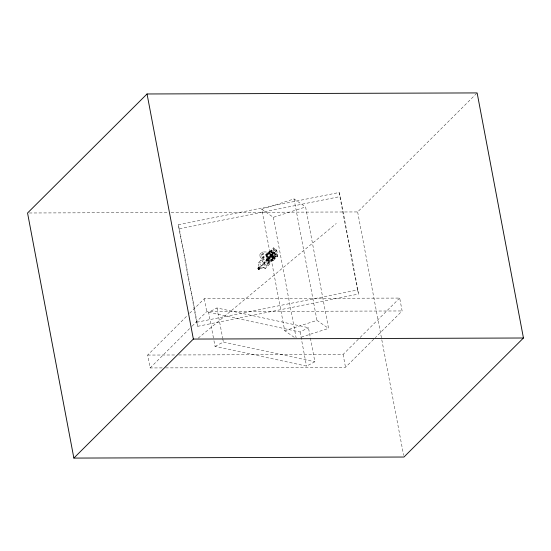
<?xml version="1.0" encoding="UTF-8"?>
<svg xmlns="http://www.w3.org/2000/svg" width="551" height="551" viewBox="0 0 551 551"><rect width="100%" height="100%" fill="white"/><g stroke="black" fill="none" stroke-linecap="round" stroke-linejoin="round"><path stroke-width="0.41" stroke-dasharray="2.75 2.07" d="M258.44 268.991L258.419 269.742L258.116 267.745M258.502 268.798L258.082 267.924M257.985 267.986L258.571 269.632M259.211 269.274L259.08 267.758L258.646 268.303L258.481 267.221L259.128 269.322L258.784 269.418L259.177 268.075L258.522 267.276M258.46 269.721L258.295 268.792L258.433 269.591M259.128 269.322L258.743 269.384L258.674 267.965L259.094 269.377M258.453 267.552L258.791 268.172M259.018 268.495L258.936 269.287M259.018 268.716L259.073 268.392M258.894 268.185L258.763 267.497M258.123 268.048L258.364 268.943L257.992 268.468M258.447 268.606L258.309 268.282M162.18 367.91L150.127 367.951L147.696 355.064L187.25 315.661M189.682 313.237L204.29 298.69L399.689 298.07L402.12 310.957L375.348 337.625M259.721 254.493L262.255 251.972L273.764 251.938L274.873 257.799L272.339 260.32L260.83 260.361L259.721 254.493L271.23 254.459L273.764 251.938M263.509 253.577L263.867 253.226L263.316 253.226M261.897 255.809L261.539 256.167L261.436 255.609M150.127 367.951L191.507 326.729M192.12 326.123L206.721 311.577L402.12 310.957M266.491 253.467L266.994 252.964L272.752 252.943L273.633 257.634L267.882 257.654L267.373 258.157L266.491 253.467L272.242 253.446L273.131 258.144M258.295 262.882L264.046 262.861L269.115 257.82L270.224 263.681L265.155 268.73L259.404 268.75L258.295 262.882L263.364 257.834L274.873 257.799M265.892 255.313L273.496 247.743L276.719 250.25L277.821 256.112L272.759 261.16L267.001 261.174L265.892 255.313L271.65 255.292L276.719 250.25L270.961 250.264L272.07 256.132L277.821 256.112L274.605 253.605L273.496 247.743M270.589 251.773L272.111 250.264L273 254.955L271.478 256.47L270.327 256.47L269.439 251.779L270.589 251.773L271.478 256.47M269.26 253.563L269.618 253.205L269.074 253.205M262.799 261.257L262.648 262.028L262.545 261.47M270.396 253.687L270.252 254.459M272.931 251.16L272.573 251.518L273.117 251.518M260.471 264.198L260.113 264.556L260.01 263.998M268.075 256.628L267.717 256.986L267.607 256.429M266.443 259.335L267.965 257.82L268.854 262.51L267.331 264.025L266.443 259.335L267.593 259.328L268.482 264.025L267.331 264.025M260.912 265.809L261.725 265.809L264.962 262.586M259.404 268.75L264.466 263.702L270.224 263.681M267.001 261.174L274.605 253.605M272.69 256.484L272.945 255.568M270.369 259.425L271.271 259.066M265.513 264.893L265.761 263.977M268.048 262.366L268.296 261.456M273.11 257.324L273.365 256.408M275.645 254.796L275.899 253.88M263.192 267.834L264.094 267.476M265.72 265.306L266.629 264.948M270.789 260.265L271.691 259.907M273.324 257.737L274.226 257.379M171.106 212.541L357.647 211.942L477.138 92.919M178.682 354.961L343.094 354.438L359.521 338.073M360.134 337.467L399.689 298.07M165.624 367.896L345.525 367.324L374.735 338.231M258.157 269.019L258.316 269.239M257.964 268.296L258.316 268.199M198.16 338.19L336.282 223.479M213.464 338.066L208.595 312.286L216.956 307.961L308.443 327.68L314.883 361.78L306.528 366.105L215.035 346.386L213.623 338.899M215.035 346.386L223.396 342.061L314.883 361.78M208.595 312.286L300.081 332.005L308.443 327.68M294.248 337.329L284.709 330.731L261.766 209.29L294.027 198.939L305.612 206.956L328.554 328.396L300.323 337.453M261.766 209.29L273.344 217.308L305.612 206.956M284.709 330.731L316.977 320.379L328.554 328.396M178.262 224.76L339.106 192.499L340.243 196.542L358.667 294.027L197.823 326.288L196.679 322.245L178.262 224.76L179.399 228.803L197.823 326.288M179.399 228.803L340.243 196.542M196.679 322.245L357.523 289.991L358.667 294.027M258.929 268.241L258.598 267.71M258.357 268.798L258.082 268.523M29.272 212.989L167.669 212.548M272.249 254.872L265.685 254.893L265.582 254.335M271.85 254.955L273 254.955M262.338 257.42L263.151 257.42L263.047 256.862M268.096 257.4L268.909 257.4L268.798 256.842M267.373 258.157L275.796 258.13L274.687 252.268L268.936 252.282L270.045 258.15M268.516 258.24L269.329 258.233L269.219 257.675M147.696 355.064L175.239 354.975M258.832 268.867L259.039 269.281M275.982 252.179L275.555 251.366M258.626 267.855L259.149 268.812M258.261 268.599L258.006 268.234L258.24 268.592M258.419 269.336L258.068 268.461L258.102 268.888M258.674 267.965L258.874 268.337M258.915 268.674L259.08 269.219M259.025 267.917L259.108 268.275M258.984 268.798L258.97 268.433M357.647 211.942L403.635 455.34M339.106 192.499L357.523 289.991M343.094 354.438L345.525 367.324M294.027 198.939L316.977 320.379M300.081 332.005L306.528 366.105M273.344 217.308L296.135 337.908M272.16 254.789L273.262 260.657L266.794 260.761L266.684 260.203M271.65 255.292L272.759 261.16M271.333 254.321L271.436 254.879M271.23 254.459L272.339 260.32M266.994 252.964L267.882 257.654M266.402 254.81L267.51 260.671M262.255 251.972L264.466 263.702M264.046 262.861L265.155 268.73M261.622 265.245L261.725 265.809M216.956 307.961L222.611 337.901M222.769 338.734L223.396 342.061M204.29 298.69L206.721 311.577M263.137 256.663L260.609 259.184L272.118 259.149L274.646 256.628L263.137 256.663M264.246 262.531L259.184 267.572L264.935 267.559L270.004 262.51L264.246 262.531M274.384 252.434L266.78 260.003L272.538 259.982L277.601 254.941L274.384 252.434M276.072 249.748L271.471 249.761L272.58 255.623L277.181 255.609L276.072 249.748M274.184 252.771L268.427 252.792L269.535 258.653L275.293 258.633L274.184 252.771"/><path stroke-width="0.83" d="M147.048 93.973L27.55 212.996L73.862 458.081L403.952 457.027L523.45 338.004L477.138 92.919L147.048 93.973L193.353 339.058L73.862 458.081M193.353 339.058L523.45 338.004"/></g></svg>
